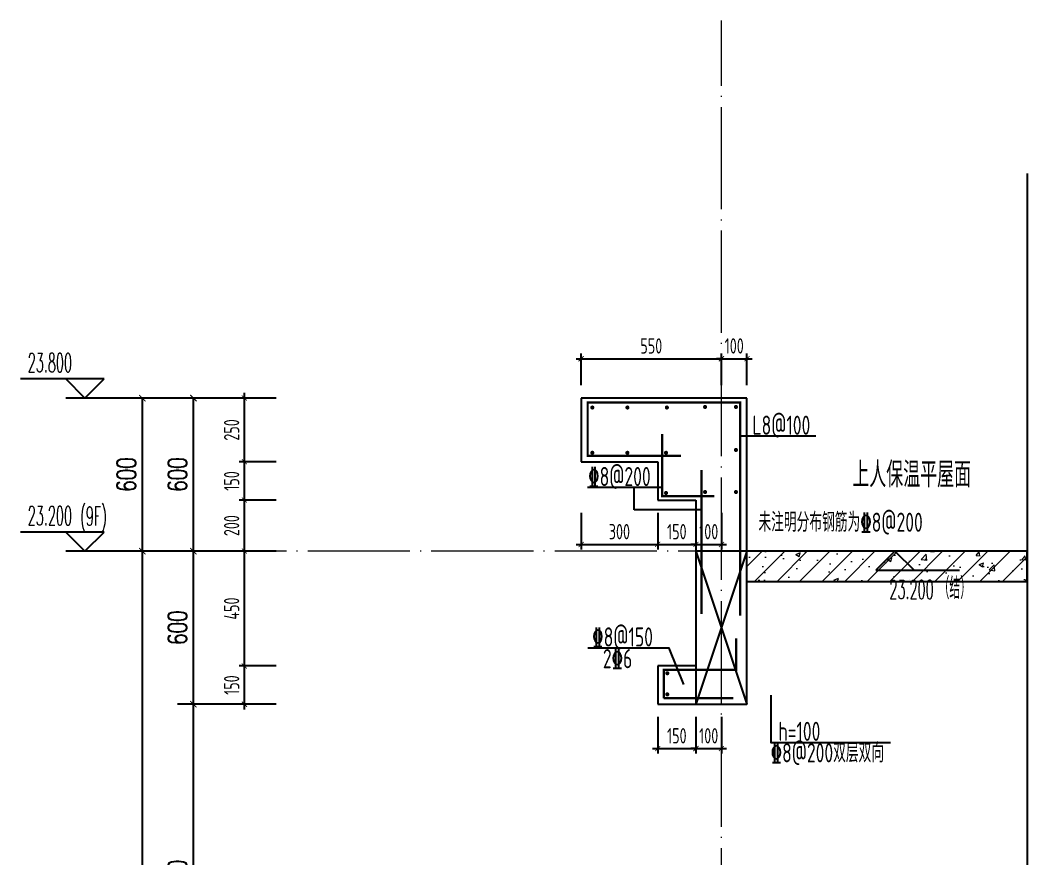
# Model space of a CAD drawing. Extents: x -1058961 to 23600, y -449123 to 2751847.
# Drawn here: x -52098 to -48098, y -19608 to -16323 of the extents above; entities that cross this region are included whole.
import ezdxf

# ---------------------------------------------------------------- set-up
doc = ezdxf.new("R2010")
doc.units = 0
doc.header["$LTSCALE"] = 1000
doc.linetypes.add('DOTE', pattern=[2.42, 2, -0.2, 0.02, -0.2])
doc.layers.get('0').update_dxf_attribs({"linetype": 'CONTINUOUS'})
doc.layers.get('DEFPOINTS').update_dxf_attribs({"linetype": 'CONTINUOUS'})
for name, color, linetype in [('DIM', 2, 'CONTINUOUS'), ('DIM_ELEV', 3, 'CONTINUOUS'), ('DIM_SYMB', 3, 'CONTINUOUS'), ('PUB_DIM', 3, 'CONTINUOUS'), ('PUB_TEXT', 2, 'CONTINUOUS'), ('REIN', 6, 'CONTINUOUS'), ('S-大样-砼线', 7, 'CONTINUOUS'), ('S-引出线', 40, 'CONTINUOUS'), ('TEXT', 2, 'CONTINUOUS'), ('WALL', 5, 'CONTINUOUS')]:
    doc.layers.add(name, color=color, linetype=linetype)
doc.layers.add('DOTE', color=19, linetype='DOTE', lineweight=9)
doc.layers.add('PUB_HATCH', color=8, linetype='CONTINUOUS', lineweight=9)
doc.styles.add('_TCH_DIM', font='SIMPLEX.shx', dxfattribs={"width": 0.7, "bigfont": 'GBCBIG.shx'})
doc.styles.add('_TCH_DIM_T3', font='SIMPLEX', dxfattribs={"width": 0.705882, "bigfont": 'GBCBIG'})
doc.styles.add('TSSD_DIMENSION', font='Tssdeng.shx', dxfattribs={"width": 0.7, "bigfont": 'tssdchn.shx'})
doc.styles.add('TSSD_REIN', font='tssdeng.shx', dxfattribs={"width": 0.7, "height": 300, "bigfont": 'tssdchn.shx'})
doc.dimstyles.new('_TCH_ARCH&&25', dxfattribs={"dimtxt": 74.375, "dimasz": 25, "dimexe": 62.5, "dimexo": 75, "dimgap": 25, "dimtad": 1, "dimdec": 0, "dimzin": 0, "dimdsep": 46, "dimtxsty": '_TCH_DIM_T3', "dimblk": 'ARCHTICK', "dimcen": 0.09, "dimclrt": 7, "dimazin": 0, "dimtfac": 1, "dimtdec": 0, "dimtix": 1, "dimtmove": 2, "dimatfit": 3, "dimldrblk": 'ARCHTICK', "dimfxl": 0, "dimtolj": 1, "dimtzin": 0, "dimarcsym": 0})
doc.dimstyles.new('TSSD_20_20', dxfattribs={"dimtxt": 60, "dimasz": 20, "dimexe": 20, "dimexo": 50, "dimgap": 20, "dimtad": 1, "dimdec": 0, "dimzin": 0, "dimdsep": 46, "dimtxsty": 'TSSD_DIMENSION', "dimblk": 'ARCHTICK', "dimblk1": 'ARCHTICK', "dimblk2": 'ARCHTICK', "dimcen": 0, "dimdle": 20, "dimclrt": 7, "dimadec": 0, "dimazin": 0, "dimtfac": 1, "dimtdec": 0, "dimtix": 1, "dimtmove": 2, "dimatfit": 3, "dimfxl": 0, "dimtolj": 1, "dimtzin": 0, "dimarcsym": 0})

# ---------------------------------------------------------------- blocks, each defined once
blk = doc.blocks.new('_ArchTick')
at = {"color": 0, "linetype": 'ByBlock', "const_width": 0.15}
blk.add_lwpolyline([(-0.5, -0.5), (0.5, 0.5)], dxfattribs=at)
blk = doc.blocks.new('*D1897')
at = {"layer": 'DEFPOINTS', "color": 0}
for p in [(-49599.5, -19003.1), (-49449.5, -19003.1), (-49449.5, -19176.8)]:
    blk.add_point(p, dxfattribs=at)
at = {"layer": 'DIM', "color": 0, "lineweight": -2}
for p, q in [((-49599.5, -19053.1), (-49599.5, -19196.8)), ((-49449.5, -19053.1), (-49449.5, -19196.8)), ((-49619.5, -19176.8), (-49429.5, -19176.8))]:
    blk.add_line(p, q, dxfattribs=at)
at = {"layer": 'DIM', "color": 0, "lineweight": -2, "xscale": 20, "yscale": 20, "zscale": 20, "rotation": 180}
blk.add_blockref('_ArchTick', (-49599.5, -19176.8), dxfattribs=at)
at = {"layer": 'DIM', "color": 0, "lineweight": -2, "xscale": 20, "yscale": 20, "zscale": 20}
blk.add_blockref('_ArchTick', (-49449.5, -19176.8), dxfattribs=at)
at = {"layer": 'DIM', "color": 7, "insert": (-49524.5, -19126.8), "char_height": 60, "attachment_point": 5, "style": 'TSSD_DIMENSION'}
blk.add_mtext('\\A1;150', dxfattribs=at)
blk = doc.blocks.new('*D1898')
at = {"layer": 'DEFPOINTS', "color": 0}
for p in [(-49449.5, -19003.1), (-49349.5, -19003.1), (-49349.5, -19176.8)]:
    blk.add_point(p, dxfattribs=at)
at = {"layer": 'DIM', "color": 0, "lineweight": -2}
for p, q in [((-49449.5, -19053.1), (-49449.5, -19196.8)), ((-49349.5, -19053.1), (-49349.5, -19196.8)), ((-49449.5, -19176.8), (-49469.5, -19176.8)), ((-49449.5, -19176.8), (-49349.5, -19176.8)), ((-49349.5, -19176.8), (-49329.5, -19176.8))]:
    blk.add_line(p, q, dxfattribs=at)
at = {"layer": 'DIM', "color": 0, "lineweight": -2, "xscale": 20, "yscale": 20, "zscale": 20}
blk.add_blockref('_ArchTick', (-49449.5, -19176.8), dxfattribs=at)
at = {"layer": 'DIM', "color": 0, "lineweight": -2, "xscale": 20, "yscale": 20, "zscale": 20, "rotation": 180}
blk.add_blockref('_ArchTick', (-49349.5, -19176.8), dxfattribs=at)
at = {"layer": 'DIM', "color": 7, "insert": (-49399.5, -19126.8), "char_height": 60, "attachment_point": 5, "style": 'TSSD_DIMENSION'}
blk.add_mtext('\\A1;100', dxfattribs=at)
blk = doc.blocks.new('*D1899')
at = {"layer": 'DEFPOINTS', "color": 0}
for p in [(-49899.5, -18203.1), (-49599.5, -18203.1), (-49599.5, -18376.8)]:
    blk.add_point(p, dxfattribs=at)
at = {"layer": 'DIM', "color": 0, "lineweight": -2}
for p, q in [((-49899.5, -18253.1), (-49899.5, -18396.8)), ((-49599.5, -18253.1), (-49599.5, -18396.8)), ((-49919.5, -18376.8), (-49579.5, -18376.8))]:
    blk.add_line(p, q, dxfattribs=at)
at = {"layer": 'DIM', "color": 0, "lineweight": -2, "xscale": 20, "yscale": 20, "zscale": 20, "rotation": 180}
blk.add_blockref('_ArchTick', (-49899.5, -18376.8), dxfattribs=at)
at = {"layer": 'DIM', "color": 0, "lineweight": -2, "xscale": 20, "yscale": 20, "zscale": 20}
blk.add_blockref('_ArchTick', (-49599.5, -18376.8), dxfattribs=at)
at = {"layer": 'DIM', "color": 7, "insert": (-49749.5, -18326.8), "char_height": 60, "attachment_point": 5, "style": 'TSSD_DIMENSION'}
blk.add_mtext('\\A1;300', dxfattribs=at)
blk = doc.blocks.new('*D1900')
at = {"layer": 'DEFPOINTS', "color": 0}
for p in [(-49599.5, -18203.1), (-49449.5, -18203.1), (-49449.5, -18376.8)]:
    blk.add_point(p, dxfattribs=at)
at = {"layer": 'DIM', "color": 0, "lineweight": -2}
for p, q in [((-49599.5, -18253.1), (-49599.5, -18396.8)), ((-49449.5, -18253.1), (-49449.5, -18396.8)), ((-49619.5, -18376.8), (-49429.5, -18376.8))]:
    blk.add_line(p, q, dxfattribs=at)
at = {"layer": 'DIM', "color": 0, "lineweight": -2, "xscale": 20, "yscale": 20, "zscale": 20, "rotation": 180}
blk.add_blockref('_ArchTick', (-49599.5, -18376.8), dxfattribs=at)
at = {"layer": 'DIM', "color": 0, "lineweight": -2, "xscale": 20, "yscale": 20, "zscale": 20}
blk.add_blockref('_ArchTick', (-49449.5, -18376.8), dxfattribs=at)
at = {"layer": 'DIM', "color": 7, "insert": (-49524.5, -18326.8), "char_height": 60, "attachment_point": 5, "style": 'TSSD_DIMENSION'}
blk.add_mtext('\\A1;150', dxfattribs=at)
blk = doc.blocks.new('*D1901')
at = {"layer": 'DEFPOINTS', "color": 0}
for p in [(-49449.5, -18203.1), (-49349.5, -18203.1), (-49349.5, -18376.8)]:
    blk.add_point(p, dxfattribs=at)
at = {"layer": 'DIM', "color": 0, "lineweight": -2}
for p, q in [((-49449.5, -18253.1), (-49449.5, -18396.8)), ((-49349.5, -18253.1), (-49349.5, -18396.8)), ((-49449.5, -18376.8), (-49469.5, -18376.8)), ((-49449.5, -18376.8), (-49349.5, -18376.8)), ((-49349.5, -18376.8), (-49329.5, -18376.8))]:
    blk.add_line(p, q, dxfattribs=at)
at = {"layer": 'DIM', "color": 0, "lineweight": -2, "xscale": 20, "yscale": 20, "zscale": 20}
blk.add_blockref('_ArchTick', (-49449.5, -18376.8), dxfattribs=at)
at = {"layer": 'DIM', "color": 0, "lineweight": -2, "xscale": 20, "yscale": 20, "zscale": 20, "rotation": 180}
blk.add_blockref('_ArchTick', (-49349.5, -18376.8), dxfattribs=at)
at = {"layer": 'DIM', "color": 7, "insert": (-49399.5, -18326.8), "char_height": 60, "attachment_point": 5, "style": 'TSSD_DIMENSION'}
blk.add_mtext('\\A1;100', dxfattribs=at)
blk = doc.blocks.new('*D1902')
at = {"layer": 'DEFPOINTS', "color": 0}
for p in [(-49349.5, -17649), (-49899.5, -17803.1), (-49349.5, -17803.1)]:
    blk.add_point(p, dxfattribs=at)
at = {"layer": 'DIM', "color": 0, "lineweight": -2}
for p, q in [((-49899.5, -17753.1), (-49899.5, -17629)), ((-49349.5, -17753.1), (-49349.5, -17629)), ((-49919.5, -17649), (-49329.5, -17649))]:
    blk.add_line(p, q, dxfattribs=at)
at = {"layer": 'DIM', "color": 0, "lineweight": -2, "xscale": 20, "yscale": 20, "zscale": 20, "rotation": 180}
blk.add_blockref('_ArchTick', (-49899.5, -17649), dxfattribs=at)
at = {"layer": 'DIM', "color": 0, "lineweight": -2, "xscale": 20, "yscale": 20, "zscale": 20}
blk.add_blockref('_ArchTick', (-49349.5, -17649), dxfattribs=at)
at = {"layer": 'DIM', "color": 7, "insert": (-49624.5, -17599), "char_height": 60, "attachment_point": 5, "style": 'TSSD_DIMENSION'}
blk.add_mtext('\\A1;550', dxfattribs=at)
blk = doc.blocks.new('*D1903')
at = {"layer": 'DEFPOINTS', "color": 0}
for p in [(-49249.5, -17649), (-49349.5, -17803.1), (-49249.5, -17803.1)]:
    blk.add_point(p, dxfattribs=at)
at = {"layer": 'DIM', "color": 0, "lineweight": -2}
for p, q in [((-49349.5, -17753.1), (-49349.5, -17629)), ((-49249.5, -17753.1), (-49249.5, -17629)), ((-49349.5, -17649), (-49369.5, -17649)), ((-49349.5, -17649), (-49249.5, -17649)), ((-49249.5, -17649), (-49229.5, -17649))]:
    blk.add_line(p, q, dxfattribs=at)
at = {"layer": 'DIM', "color": 0, "lineweight": -2, "xscale": 20, "yscale": 20, "zscale": 20}
blk.add_blockref('_ArchTick', (-49349.5, -17649), dxfattribs=at)
at = {"layer": 'DIM', "color": 0, "lineweight": -2, "xscale": 20, "yscale": 20, "zscale": 20, "rotation": 180}
blk.add_blockref('_ArchTick', (-49249.5, -17649), dxfattribs=at)
at = {"layer": 'DIM', "color": 7, "insert": (-49299.5, -17599), "char_height": 60, "attachment_point": 5, "style": 'TSSD_DIMENSION'}
blk.add_mtext('\\A1;100', dxfattribs=at)
blk = doc.blocks.new('*D1904')
at = {"layer": 'DEFPOINTS', "color": 0}
for p in [(-51219.6, -17803.1), (-51045, -17803.1), (-51045, -18053.1)]:
    blk.add_point(p, dxfattribs=at)
at = {"layer": 'DIM', "color": 0, "lineweight": -2}
for p, q in [((-51219.6, -18073.1), (-51219.6, -17783.1)), ((-51095, -17803.1), (-51239.6, -17803.1)), ((-51095, -18053.1), (-51239.6, -18053.1))]:
    blk.add_line(p, q, dxfattribs=at)
at = {"layer": 'DIM', "color": 0, "lineweight": -2, "xscale": 20, "yscale": 20, "zscale": 20}
for p, rotation in [((-51219.6, -17803.1), 90), ((-51219.6, -18053.1), 270)]:
    blk.add_blockref('_ArchTick', p, dxfattribs=dict(at, rotation=rotation))
at = {"layer": 'DIM', "color": 7, "insert": (-51269.6, -17928.1), "char_height": 60, "attachment_point": 5, "rotation": 90, "style": 'TSSD_DIMENSION'}
blk.add_mtext('\\A1;250', dxfattribs=at)
blk = doc.blocks.new('*D1905')
at = {"layer": 'DEFPOINTS', "color": 0}
for p in [(-51219.6, -18053.1), (-51045, -18053.1), (-51045, -18203.1)]:
    blk.add_point(p, dxfattribs=at)
at = {"layer": 'DIM', "color": 0, "lineweight": -2}
for p, q in [((-51219.6, -18223.1), (-51219.6, -18033.1)), ((-51095, -18053.1), (-51239.6, -18053.1)), ((-51095, -18203.1), (-51239.6, -18203.1))]:
    blk.add_line(p, q, dxfattribs=at)
at = {"layer": 'DIM', "color": 0, "lineweight": -2, "xscale": 20, "yscale": 20, "zscale": 20}
for p, rotation in [((-51219.6, -18053.1), 90), ((-51219.6, -18203.1), 270)]:
    blk.add_blockref('_ArchTick', p, dxfattribs=dict(at, rotation=rotation))
at = {"layer": 'DIM', "color": 7, "insert": (-51269.6, -18128.1), "char_height": 60, "attachment_point": 5, "rotation": 90, "style": 'TSSD_DIMENSION'}
blk.add_mtext('\\A1;150', dxfattribs=at)
blk = doc.blocks.new('*D1906')
at = {"layer": 'DEFPOINTS', "color": 0}
for p in [(-51219.6, -18203.1), (-51045, -18203.1), (-51045, -18403.1)]:
    blk.add_point(p, dxfattribs=at)
at = {"layer": 'DIM', "color": 0, "lineweight": -2}
for p, q in [((-51219.6, -18423.1), (-51219.6, -18183.1)), ((-51095, -18203.1), (-51239.6, -18203.1)), ((-51095, -18403.1), (-51239.6, -18403.1))]:
    blk.add_line(p, q, dxfattribs=at)
at = {"layer": 'DIM', "color": 0, "lineweight": -2, "xscale": 20, "yscale": 20, "zscale": 20}
for p, rotation in [((-51219.6, -18203.1), 90), ((-51219.6, -18403.1), 270)]:
    blk.add_blockref('_ArchTick', p, dxfattribs=dict(at, rotation=rotation))
at = {"layer": 'DIM', "color": 7, "insert": (-51269.6, -18303.1), "char_height": 60, "attachment_point": 5, "rotation": 90, "style": 'TSSD_DIMENSION'}
blk.add_mtext('\\A1;200', dxfattribs=at)
blk = doc.blocks.new('*D1907')
at = {"layer": 'DEFPOINTS', "color": 0}
for p in [(-51219.6, -18403.1), (-51045, -18403.1), (-51045, -18853.1)]:
    blk.add_point(p, dxfattribs=at)
at = {"layer": 'DIM', "color": 0, "lineweight": -2}
for p, q in [((-51219.6, -18873.1), (-51219.6, -18383.1)), ((-51095, -18403.1), (-51239.6, -18403.1)), ((-51095, -18853.1), (-51239.6, -18853.1))]:
    blk.add_line(p, q, dxfattribs=at)
at = {"layer": 'DIM', "color": 0, "lineweight": -2, "xscale": 20, "yscale": 20, "zscale": 20}
for p, rotation in [((-51219.6, -18403.1), 90), ((-51219.6, -18853.1), 270)]:
    blk.add_blockref('_ArchTick', p, dxfattribs=dict(at, rotation=rotation))
at = {"layer": 'DIM', "color": 7, "insert": (-51269.6, -18628.1), "char_height": 60, "attachment_point": 5, "rotation": 90, "style": 'TSSD_DIMENSION'}
blk.add_mtext('\\A1;450', dxfattribs=at)
blk = doc.blocks.new('*D1908')
at = {"layer": 'DEFPOINTS', "color": 0}
for p in [(-51219.6, -18853.1), (-51045, -18853.1), (-51045, -19003.1)]:
    blk.add_point(p, dxfattribs=at)
at = {"layer": 'DIM', "color": 0, "lineweight": -2}
for p, q in [((-51219.6, -19023.1), (-51219.6, -18833.1)), ((-51095, -18853.1), (-51239.6, -18853.1)), ((-51095, -19003.1), (-51239.6, -19003.1))]:
    blk.add_line(p, q, dxfattribs=at)
at = {"layer": 'DIM', "color": 0, "lineweight": -2, "xscale": 20, "yscale": 20, "zscale": 20}
for p, rotation in [((-51219.6, -18853.1), 90), ((-51219.6, -19003.1), 270)]:
    blk.add_blockref('_ArchTick', p, dxfattribs=dict(at, rotation=rotation))
at = {"layer": 'DIM', "color": 7, "insert": (-51269.6, -18928.1), "char_height": 60, "attachment_point": 5, "rotation": 90, "style": 'TSSD_DIMENSION'}
blk.add_mtext('\\A1;150', dxfattribs=at)
blk = doc.blocks.new('*D1923')
at = {"layer": 'DEFPOINTS', "color": 0}
for p in [(-51419.6, -19003.1), (-51119.6, -19003.1), (-51119.6, -20403.1)]:
    blk.add_point(p, dxfattribs=at)
at = {"layer": 'PUB_DIM', "color": 0, "lineweight": -2}
for p, q in [((-51194.6, -19003.1), (-51482.1, -19003.1)), ((-51419.6, -20403.1), (-51419.6, -19003.1)), ((-51194.6, -20403.1), (-51482.1, -20403.1))]:
    blk.add_line(p, q, dxfattribs=at)
at = {"layer": 'PUB_DIM', "color": 0, "lineweight": -2, "xscale": 25, "yscale": 25, "zscale": 25}
for p, rotation in [((-51419.6, -19003.1), 90), ((-51419.6, -20403.1), 270)]:
    blk.add_blockref('_ArchTick', p, dxfattribs=dict(at, rotation=rotation))
at = {"layer": 'PUB_DIM', "color": 7, "insert": (-51481.8, -19703.1), "char_height": 74.38, "attachment_point": 5, "rotation": 90, "style": '_TCH_DIM_T3'}
blk.add_mtext('\\A1;1400', dxfattribs=at)
blk = doc.blocks.new('*D1924')
at = {"layer": 'DEFPOINTS', "color": 0}
for p in [(-51419.6, -18403.1), (-51119.6, -18403.1), (-51119.6, -19003.1)]:
    blk.add_point(p, dxfattribs=at)
at = {"layer": 'PUB_DIM', "color": 0, "lineweight": -2}
for p, q in [((-51194.6, -18403.1), (-51482.1, -18403.1)), ((-51419.6, -19003.1), (-51419.6, -18403.1)), ((-51194.6, -19003.1), (-51482.1, -19003.1))]:
    blk.add_line(p, q, dxfattribs=at)
at = {"layer": 'PUB_DIM', "color": 0, "lineweight": -2, "xscale": 25, "yscale": 25, "zscale": 25}
for p, rotation in [((-51419.6, -18403.1), 90), ((-51419.6, -19003.1), 270)]:
    blk.add_blockref('_ArchTick', p, dxfattribs=dict(at, rotation=rotation))
at = {"layer": 'PUB_DIM', "color": 7, "insert": (-51481.8, -18703.1), "char_height": 74.38, "attachment_point": 5, "rotation": 90, "style": '_TCH_DIM_T3'}
blk.add_mtext('\\A1;600', dxfattribs=at)
blk = doc.blocks.new('*D1925')
at = {"layer": 'DEFPOINTS', "color": 0}
for p in [(-51419.6, -17803.1), (-51119.6, -17803.1), (-51119.6, -18403.1)]:
    blk.add_point(p, dxfattribs=at)
at = {"layer": 'PUB_DIM', "color": 0, "lineweight": -2}
for p, q in [((-51194.6, -17803.1), (-51482.1, -17803.1)), ((-51419.6, -18403.1), (-51419.6, -17803.1)), ((-51194.6, -18403.1), (-51482.1, -18403.1))]:
    blk.add_line(p, q, dxfattribs=at)
at = {"layer": 'PUB_DIM', "color": 0, "lineweight": -2, "xscale": 25, "yscale": 25, "zscale": 25}
for p, rotation in [((-51419.6, -17803.1), 90), ((-51419.6, -18403.1), 270)]:
    blk.add_blockref('_ArchTick', p, dxfattribs=dict(at, rotation=rotation))
at = {"layer": 'PUB_DIM', "color": 7, "insert": (-51481.8, -18103.1), "char_height": 74.38, "attachment_point": 5, "rotation": 90, "style": '_TCH_DIM_T3'}
blk.add_mtext('\\A1;600', dxfattribs=at)
blk = doc.blocks.new('*D1931')
at = {"layer": 'DEFPOINTS', "color": 0}
for p in [(-51619.6, -18403.1), (-51119.6, -18403.1), (-51119.6, -21303.1)]:
    blk.add_point(p, dxfattribs=at)
at = {"layer": 'PUB_DIM', "color": 0, "lineweight": -2}
for p, q in [((-51194.6, -18403.1), (-51682.1, -18403.1)), ((-51619.6, -21303.1), (-51619.6, -18403.1)), ((-51194.6, -21303.1), (-51682.1, -21303.1))]:
    blk.add_line(p, q, dxfattribs=at)
at = {"layer": 'PUB_DIM', "color": 0, "lineweight": -2, "xscale": 25, "yscale": 25, "zscale": 25}
for p, rotation in [((-51619.6, -18403.1), 90), ((-51619.6, -21303.1), 270)]:
    blk.add_blockref('_ArchTick', p, dxfattribs=dict(at, rotation=rotation))
at = {"layer": 'PUB_DIM', "color": 7, "insert": (-51681.8, -19853.1), "char_height": 74.38, "attachment_point": 5, "rotation": 90, "style": '_TCH_DIM_T3'}
blk.add_mtext('\\A1;2900', dxfattribs=at)
blk = doc.blocks.new('*D1932')
at = {"layer": 'DEFPOINTS', "color": 0}
for p in [(-51619.6, -17803.1), (-51119.6, -17803.1), (-51119.6, -18403.1)]:
    blk.add_point(p, dxfattribs=at)
at = {"layer": 'PUB_DIM', "color": 0, "lineweight": -2}
for p, q in [((-51194.6, -17803.1), (-51682.1, -17803.1)), ((-51619.6, -18403.1), (-51619.6, -17803.1)), ((-51194.6, -18403.1), (-51682.1, -18403.1))]:
    blk.add_line(p, q, dxfattribs=at)
at = {"layer": 'PUB_DIM', "color": 0, "lineweight": -2, "xscale": 25, "yscale": 25, "zscale": 25}
for p, rotation in [((-51619.6, -17803.1), 90), ((-51619.6, -18403.1), 270)]:
    blk.add_blockref('_ArchTick', p, dxfattribs=dict(at, rotation=rotation))
at = {"layer": 'PUB_DIM', "color": 7, "insert": (-51681.8, -18103.1), "char_height": 74.38, "attachment_point": 5, "rotation": 90, "style": '_TCH_DIM_T3'}
blk.add_mtext('\\A1;600', dxfattribs=at)
blk = doc.blocks.new('A$C724E2FC0')
at = {"layer": 'REIN', "const_width": 9}
for points in [[(370, 974.1), (4.5, 974.1), (4.5, 1182.5), (602.2, 1182.5), (602.2, 347.5)], [(451.1, 353.1), (451.1, 917.8)], [(302.5, 23.5), (302.5, 135.2), (586.4, 135.2), (586.4, 258.2)]]:
    blk.add_lwpolyline(points, dxfattribs=at)
at = {"layer": 'REIN', "const_width": 8}
for points in [[(18.8, 1162.9, 1), (26.8, 1162.9, 1)], [(156.2, 1162.9, 1), (164.2, 1162.9, 1)], [(311.1, 1162.9, 1), (319.1, 1162.9, 1)], [(460.9, 1165.1, 1), (468.9, 1165.1, 1)], [(581.6, 1165.1, 1), (589.6, 1165.1, 1)], [(581.6, 996.6, 1), (589.6, 996.6, 1)], [(18.8, 985.4, 1), (26.8, 985.4, 1)], [(156.2, 985.4, 1), (164.2, 985.4, 1)], [(307.7, 985.4, 1), (315.7, 985.4, 1)], [(307.7, 827.9, 1), (315.7, 827.9, 1)], [(460.9, 831.7, 1), (468.9, 831.7, 1)], [(581.6, 831.7, 1), (589.6, 831.7, 1)], [(312.7, 121.6, 1), (320.7, 121.6, 1)], [(312.7, 38.7, 1), (320.7, 38.7, 1)]]:
    blk.add_lwpolyline(points, format="xyb", close=True, dxfattribs=at)
at = {"layer": 'REIN'}
for points in [[(297.1, 1058.5, 9, 9, 0), (297.1, 815.8, 9, 9, 0), (501.6, 815.8, 9, 9, 0)], [(302.5, 23.5, 9, 9, 0), (575, 23.5, 9, 9, 0)]]:
    blk.add_lwpolyline(points, format="xyseb", dxfattribs=at)
at = {"layer": 'S-大样-砼线'}
for p, q in [((429, 600), (629, 0)), ((629, 600), (429, 0))]:
    blk.add_line(p, q, dxfattribs=at)
blk.add_lwpolyline([(629, 600), (429, 600), (429, 0), (629, 0)], close=True, dxfattribs=at)
at = {"layer": 'S-引出线'}
for p, q in [((598.2, 1052), (898.4, 1052)), ((3.2, 850.8), (297.1, 850.8)), ((186.9, 761.6), (186.9, 850.8)), ((451.1, 761.6), (186.9, 761.6))]:
    blk.add_line(p, q, dxfattribs=at)
blk.add_lwpolyline([(381.7, 78), (323.7, 219.5), (5.3, 219.5)], dxfattribs=at)
at = {"layer": 'TEXT'}
blk.add_lwpolyline([(722.2, 35.8), (722.2, -149.7), (1192, -149.7)], dxfattribs=at)
at = {"layer": 'TEXT', "style": 'TSSD_REIN', "width": 0.7}
for s, p in [('L8@100', (650.3, 1056.1)), ('%%1328@200', (6.4, 854.9)), ('未注明分布钢筋为%%1328@200', (674, 675.8)), ('%%1328@150', (22.3, 226.3)), ('2%%1326', (64.1, 141.1)), ('h=100', (752.1, -143.7)), ('%%1328@200双层双向', (721.7, -227.9))]:
    blk.add_text(s, height=75, rotation=0, dxfattribs=at).set_placement(p)

msp = doc.modelspace()

# ---------------------------------------------------------------- hatches: boundary and pattern name
at = {"layer": 'PUB_HATCH'}
h = msp.add_hatch(dxfattribs=at)
h.set_pattern_fill('钢筋混凝土', color=256, scale=25, style=0)
h.set_pattern_definition([(45, (-668291.086, 135539.91), (-44.194174, 44.194174), []), (50, (-668291.09, 135539.91), (179.315046, -15.688034), [18.75, -206.25]), (355, (-668291.09, 135539.91), (-34.687833, 188.048033), [15, -165]), (100.4514, (-668276.14, 135538.6), (144.627345, 172.359886), [15.93505, -175.28553]), (46.1842, (-668291.09, 135589.9), (266.81026, -41.37975), [28.125, -309.375]), (96.6356, (-668268.85, 135586.46), (233.66568, 243.52947), [23.90257, -262.92825]), (351.1842, (-668291.1, 135589.9), (233.66549, 243.52965), [22.5, -247.5]), (21, (-668266.09, 135577.41), (149.226763, -100.654723), [18.75, -206.25]), (326, (-668266.09, 135577.41), (60.828833, 181.28751), [15, -165]), (71.4514, (-668253.65, 135569.02), (210.055657, 80.632624), [15.93505, -175.28553]), (37.5, (-668291.086, 135539.91), (3.039964, 83.2234635), [0, -163, 0, -167.5, 0, -165.625]), (7.5, (-668291.09, 135539.91), (65.767384, 98.602928), [0, -95.5, 0, -159.25, 0, -63.125]), (327.5, (-668346.836, 135539.91), (133.455609, -5.638718), [0, -62.5, 0, -195, 0, -258.75]), (317.5, (-668371.84, 135539.91), (145.796542, 25.026246), [0, -81.25, 0, -129.5, 0, -183.75])])
h.paths.add_polyline_path([(-49249.45, -18403.12), (-49249.45, -18523.12), (-48150.93, -18523.12), (-48150.93, -18403.12)])

# ---------------------------------------------------------------- linework, layer by layer
at = {"layer": 'DIM_ELEV'}
for p, q in [((-51769.65, -17728.12), (-52097.65, -17728.12)), ((-51844.65, -17803.12), (-51919.65, -17728.12)), ((-51844.65, -17803.12), (-51769.65, -17728.12)), ((-51419.65, -17803.12), (-51919.65, -17803.12)), ((-51769.65, -18328.12), (-52097.65, -18328.12)), ((-51844.65, -18403.12), (-51919.65, -18328.12)), ((-51844.65, -18403.12), (-51769.65, -18328.12)), ((-51419.65, -18403.12), (-51919.65, -18403.12))]:
    msp.add_line(p, q, dxfattribs=at)
at = {"layer": 'DIM_ELEV', "color": 3}
for p, q in [((-48669.47, -18403.12), (-48744.47, -18478.12)), ((-48669.47, -18403.12), (-48594.47, -18478.12)), ((-48744.47, -18478.12), (-48416.47, -18478.12))]:
    msp.add_line(p, q, dxfattribs=at)
at = {"layer": 'DIM_SYMB'}
msp.add_lwpolyline([(-48150.93, -16923.12), (-48150.93, -25585), (-48098.43, -25604.11), (-48203.43, -25622.62), (-48150.93, -25641.25), (-48150.93, -34303.12)], dxfattribs=at)
at = {"layer": 'DOTE', "color": 1, "linetype": 'DOTE', "ltscale": 0.2}
for p, q in [((-49349.45, -34003.12), (-49349.45, -16323.12)), ((-48150.93, -18403.12), (-51119.65, -18403.12))]:
    msp.add_line(p, q, dxfattribs=at)
at = {"layer": 'WALL'}
for p, q in [((-49249.45, -17803.14), (-49899.45, -17803.12)), ((-49899.45, -17803.12), (-49899.45, -18053.12)), ((-49249.45, -18403.12), (-49249.45, -17803.14)), ((-49899.45, -18053.12), (-49599.45, -18053.12)), ((-49599.45, -18053.12), (-49599.45, -18203.12)), ((-49599.45, -18203.12), (-49449.45, -18203.12)), ((-49449.45, -18203.12), (-49449.45, -18853.12)), ((-48150.93, -18403.12), (-49249.45, -18403.12)), ((-48150.93, -18523.12), (-48150.93, -18403.12)), ((-48150.93, -18523.12), (-49249.45, -18523.12)), ((-49249.45, -19003.12), (-49249.45, -18523.12)), ((-49449.45, -18853.12), (-49599.45, -18853.12)), ((-49599.45, -18853.12), (-49599.45, -19003.12)), ((-49599.45, -19003.12), (-49249.45, -19003.12))]:
    msp.add_line(p, q, dxfattribs=at)

# ---------------------------------------------------------------- block references
at = {"layer": 'TEXT'}
msp.add_blockref('A$C724E2FC0', (-49878.42, -19003.11), dxfattribs=at)

# ---------------------------------------------------------------- texts
at = {"layer": 'DIM_ELEV', "color": 7, "style": '_TCH_DIM'}
for s, height, width, p in [('23.200', 74.375, 0.494118, (-48691.02, -18590.65)), ('（结）', 84.397, 0.7, (-48498.52, -18590.65))]:
    msp.add_text(s, height=height, dxfattribs=dict(at, width=width)).set_placement(p)
at = {"layer": 'PUB_TEXT'}
for s, height, style, width, p in [('23.800', 74.375, '_TCH_DIM', 0.494118, (-52068.75, -17701.87)), ('上人保温平屋面', 100, 'TSSD_REIN', 0.7, (-48836.51, -18153.31)), ('23.200', 74.375, '_TCH_DIM', 0.494118, (-52068.75, -18301.87)), ('(9F)', 74.375, '_TCH_DIM', 0.494118, (-51863.35, -18303.1))]:
    msp.add_text(s, height=height, dxfattribs=dict(at, style=style, width=width)).set_placement(p)

# ---------------------------------------------------------------- dimensions: what is measured, and where the dimension line sits
at = {"layer": 'DIM'}
for p1, p2, distance, picture, middle in [((-49899.45, -17803.12), (-49349.45, -17803.12), 154.16, '*D1902', (-49624.45, -17598.96)), ((-49349.45, -17803.12), (-49249.45, -17803.12), 154.16, '*D1903', (-49299.45, -17598.96)), ((-51045.04, -18053.12), (-51045.04, -17803.12), 174.61, '*D1904', (-51269.65, -17928.12)), ((-51045.04, -18203.12), (-51045.04, -18053.12), 174.61, '*D1905', (-51269.65, -18128.12)), ((-51045.04, -18403.12), (-51045.04, -18203.12), 174.61, '*D1906', (-51269.65, -18303.12)), ((-49899.45, -18203.12), (-49599.45, -18203.12), -173.71, '*D1899', (-49749.45, -18326.83)), ((-49599.45, -18203.12), (-49449.45, -18203.12), -173.71, '*D1900', (-49524.45, -18326.83)), ((-49449.45, -18203.12), (-49349.45, -18203.12), -173.71, '*D1901', (-49399.45, -18326.83)), ((-51045.04, -18853.12), (-51045.04, -18403.12), 174.61, '*D1907', (-51269.65, -18628.12)), ((-51045.04, -19003.12), (-51045.04, -18853.12), 174.61, '*D1908', (-51269.65, -18928.12)), ((-49599.45, -19003.12), (-49449.45, -19003.12), -173.71, '*D1897', (-49524.45, -19126.83)), ((-49449.45, -19003.12), (-49349.45, -19003.12), -173.71, '*D1898', (-49399.45, -19126.83))]:
    dim = msp.add_aligned_dim(p1=p1, p2=p2, distance=distance, dimstyle='TSSD_20_20', dxfattribs=at)
    dim.commit()
    dim.dimension.update_dxf_attribs({"geometry": picture, "text_midpoint": middle})
at = {"layer": 'PUB_DIM'}
for p1, p2, distance, picture, middle in [((-51119.65, -18403.12), (-51119.65, -17803.12), 500, '*D1932', (-51681.83, -18103.12)), ((-51119.65, -18403.12), (-51119.65, -17803.12), 300, '*D1925', (-51481.83, -18103.12)), ((-51119.65, -21303.12), (-51119.65, -18403.12), 500, '*D1931', (-51681.83, -19853.12)), ((-51119.65, -19003.13), (-51119.65, -18403.12), 300, '*D1924', (-51481.83, -18703.13)), ((-51119.65, -20403.12), (-51119.65, -19003.13), 300, '*D1923', (-51481.83, -19703.13))]:
    dim = msp.add_aligned_dim(p1=p1, p2=p2, distance=distance, dimstyle='_TCH_ARCH&&25', dxfattribs=at)
    dim.commit()
    dim.dimension.update_dxf_attribs({"geometry": picture, "text_midpoint": middle})

doc.saveas('drawing.dxf')
